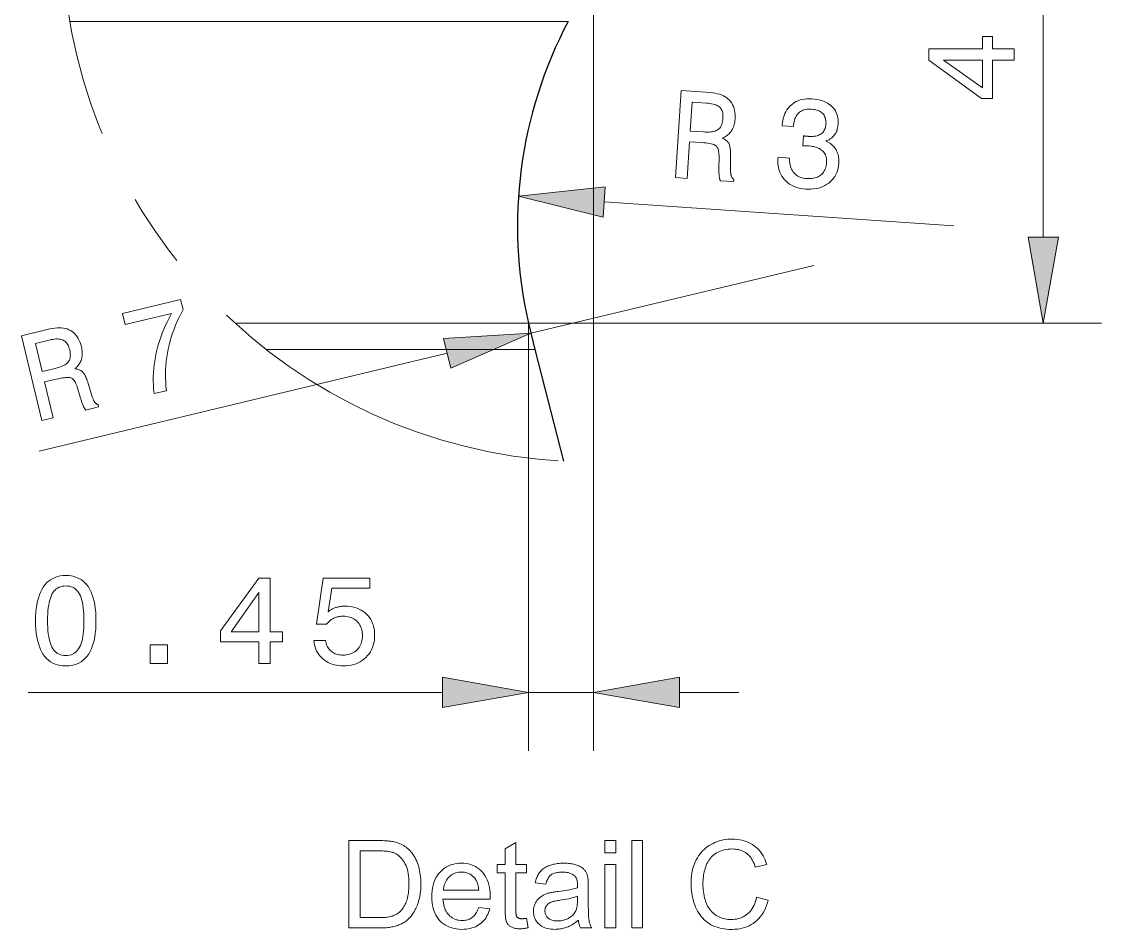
# Model space of a CAD drawing. Extents: x 5 to 409, y 5 to 583.
# Drawn here: x 276.89 to 314, y 240.78 to 271.96 of the extents above; entities that cross this region are included whole.
import ezdxf

# ---------------------------------------------------------------- set-up
doc = ezdxf.new("R2010")
doc.units = 0
doc.linetypes.add('CENTERX2', pattern=[20.32, 12.7, -2.54, 2.54, -2.54])
for name, color, linetype, lineweight in [('CENTERLINE', 4, 'CENTERX2', 25), ('DETAIL', 3, 'Continuous', 25), ('DIMENSIONS', 2, 'Continuous', 25), ('OUTLINE', 7, 'Continuous', 70), ('TEXT', 2, 'Continuous', 25)]:
    doc.layers.add(name, color=color, linetype=linetype, lineweight=lineweight)

msp = doc.modelspace()

# ---------------------------------------------------------------- linework, layer by layer
at = {"layer": 'CENTERLINE', "lineweight": 13}
msp.add_arc((296.53, 275.089), 18.254, 98.7917, 266.797, dxfattribs=at)
at = {"layer": 'DETAIL', "lineweight": 13, "ltscale": 0.428086}
msp.add_line((295.669, 271.965), (278.545, 271.965), dxfattribs=at)
at = {"layer": 'DETAIL', "lineweight": 13, "ltscale": 0.251902}
msp.add_line((294.305, 261.602), (284.229, 261.602), dxfattribs=at)
at = {"layer": 'DETAIL', "lineweight": 13, "ltscale": 0.230667}
msp.add_line((294.524, 260.7), (285.297, 260.7), dxfattribs=at)
at = {"layer": 'DIMENSIONS', "lineweight": 13, "ltscale": 0.452277}
msp.add_line((311.995, 264.557), (311.995, 282.648), dxfattribs=at)
at = {"layer": 'DIMENSIONS', "lineweight": 13}
msp.add_line((296.539, 275.473), (296.539, 246.918), dxfattribs=at)
at = {"layer": 'DIMENSIONS', "lineweight": 13, "ltscale": 0.30114}
msp.add_line((296.909, 265.769), (308.927, 264.949), dxfattribs=at)
at = {"layer": 'DIMENSIONS', "lineweight": 13, "ltscale": 0.25}
msp.add_line((304.11, 263.587), (294.385, 261.258), dxfattribs=at)
at = {"layer": 'DIMENSIONS', "lineweight": 13, "ltscale": 0.492267}
msp.add_line((294.305, 261.602), (313.995, 261.602), dxfattribs=at)
at = {"layer": 'DIMENSIONS', "lineweight": 13, "ltscale": 0.367096}
msp.add_line((294.305, 261.602), (294.305, 246.918), dxfattribs=at)
at = {"layer": 'DIMENSIONS', "lineweight": 13, "ltscale": 0.360492}
msp.add_line((291.512, 260.57), (277.489, 257.21), dxfattribs=at)
at = {"layer": 'DIMENSIONS', "lineweight": 13, "ltscale": 0.356083}
msp.add_line((277.107, 248.918), (291.35, 248.918), dxfattribs=at)
at = {"layer": 'DIMENSIONS', "lineweight": 13, "ltscale": 0.05587}
msp.add_line((294.305, 248.918), (296.539, 248.918), dxfattribs=at)
at = {"layer": 'DIMENSIONS', "lineweight": 13, "ltscale": 0.051139}
msp.add_line((299.494, 248.918), (301.539, 248.918), dxfattribs=at)
at = {"layer": 'DIMENSIONS', "lineweight": 13}
for points in [[(310.995, 270.64), (310.253, 270.64), (310.253, 269.322), (309.874, 269.322), (308.063, 270.636), (308.063, 271.028), (309.907, 271.028), (309.907, 271.456), (310.253, 271.456), (310.253, 271.028), (310.995, 271.028)], [(309.907, 269.685), (309.907, 270.64), (308.565, 270.64)], [(299.354, 266.604), (299.558, 269.593), (300.557, 269.525), (300.643, 269.517), (300.725, 269.505), (300.802, 269.489), (300.875, 269.468), (300.943, 269.444), (301.006, 269.416), (301.065, 269.383), (301.12, 269.347), (301.17, 269.306), (301.216, 269.261), (301.256, 269.213), (301.292, 269.161), (301.323, 269.105), (301.35, 269.045), (301.371, 268.982), (301.387, 268.915), (301.399, 268.845), (301.405, 268.771), (301.407, 268.693), (301.404, 268.611), (301.399, 268.563), (301.393, 268.516), (301.385, 268.471), (301.375, 268.428), (301.363, 268.386), (301.349, 268.346), (301.334, 268.307), (301.316, 268.271), (301.297, 268.235), (301.275, 268.202), (301.252, 268.17), (301.227, 268.14), (301.2, 268.111), (301.172, 268.085), (301.141, 268.06), (301.109, 268.037), (301.075, 268.015), (301.039, 267.995), (301.001, 267.977), (300.962, 267.961), (300.993, 267.948), (301.022, 267.934), (301.05, 267.919), (301.075, 267.903), (301.098, 267.886), (301.12, 267.868), (301.14, 267.849), (301.157, 267.828), (301.173, 267.807), (301.187, 267.784), (301.199, 267.76), (301.21, 267.732), (301.219, 267.7), (301.228, 267.666), (301.235, 267.628), (301.24, 267.587), (301.245, 267.543), (301.248, 267.495), (301.25, 267.444), (301.251, 267.39), (301.249, 266.902), (301.249, 266.871), (301.25, 266.842), (301.251, 266.814), (301.253, 266.788), (301.255, 266.764), (301.258, 266.742), (301.261, 266.721), (301.264, 266.701), (301.269, 266.684), (301.273, 266.668), (301.278, 266.653), (301.284, 266.639), (301.291, 266.625), (301.298, 266.613), (301.307, 266.601), (301.315, 266.589), (301.325, 266.578), (301.335, 266.568), (301.346, 266.559), (301.358, 266.55), (301.352, 266.468), (300.9, 266.499), (300.895, 266.51), (300.89, 266.521), (300.886, 266.533), (300.882, 266.547), (300.878, 266.561), (300.874, 266.577), (300.87, 266.593), (300.867, 266.61), (300.864, 266.628), (300.862, 266.647), (300.859, 266.668), (300.857, 266.689), (300.856, 266.712), (300.854, 266.736), (300.853, 266.762), (300.852, 266.789), (300.851, 266.817), (300.85, 266.847), (300.85, 266.878), (300.85, 266.91), (300.856, 267.299), (300.855, 267.355), (300.853, 267.408), (300.848, 267.457), (300.842, 267.502), (300.834, 267.543), (300.823, 267.579), (300.811, 267.612), (300.796, 267.641), (300.78, 267.666), (300.762, 267.687), (300.739, 267.706), (300.71, 267.723), (300.675, 267.739), (300.633, 267.753), (300.585, 267.766), (300.531, 267.778), (300.47, 267.788), (300.403, 267.797), (300.33, 267.805), (300.25, 267.811), (299.84, 267.839), (299.754, 266.577)], [(300.421, 269.167), (299.933, 269.2), (299.865, 268.205), (300.326, 268.174), (300.394, 268.17), (300.458, 268.169), (300.518, 268.171), (300.574, 268.175), (300.626, 268.182), (300.674, 268.192), (300.717, 268.204), (300.757, 268.219), (300.792, 268.236), (300.824, 268.256), (300.852, 268.279), (300.877, 268.305), (300.9, 268.334), (300.92, 268.367), (300.938, 268.403), (300.954, 268.442), (300.966, 268.484), (300.976, 268.53), (300.984, 268.579), (300.989, 268.631), (300.991, 268.683), (300.99, 268.732), (300.986, 268.778), (300.98, 268.821), (300.97, 268.861), (300.958, 268.899), (300.942, 268.933), (300.924, 268.965), (300.902, 268.994), (300.878, 269.02), (300.85, 269.044), (300.818, 269.066), (300.783, 269.086), (300.743, 269.103), (300.699, 269.119), (300.652, 269.133), (300.6, 269.144), (300.544, 269.154), (300.485, 269.161)], [(302.883, 267.306), (303.281, 267.279), (303.279, 267.217), (303.282, 267.158), (303.287, 267.101), (303.296, 267.047), (303.308, 266.996), (303.324, 266.947), (303.343, 266.901), (303.366, 266.857), (303.392, 266.816), (303.421, 266.778), (303.453, 266.743), (303.489, 266.711), (303.527, 266.682), (303.568, 266.656), (303.613, 266.634), (303.66, 266.615), (303.71, 266.6), (303.763, 266.587), (303.818, 266.578), (303.877, 266.573), (303.935, 266.57), (303.99, 266.571), (304.043, 266.575), (304.094, 266.583), (304.143, 266.594), (304.189, 266.608), (304.233, 266.626), (304.275, 266.647), (304.314, 266.671), (304.352, 266.699), (304.386, 266.729), (304.417, 266.762), (304.445, 266.798), (304.47, 266.836), (304.491, 266.877), (304.51, 266.921), (304.525, 266.967), (304.537, 267.015), (304.545, 267.067), (304.55, 267.12), (304.552, 267.17), (304.55, 267.217), (304.545, 267.262), (304.536, 267.305), (304.524, 267.346), (304.508, 267.385), (304.489, 267.422), (304.466, 267.458), (304.44, 267.491), (304.41, 267.522), (304.377, 267.551), (304.341, 267.577), (304.302, 267.601), (304.261, 267.622), (304.216, 267.641), (304.168, 267.656), (304.118, 267.67), (304.065, 267.68), (304.008, 267.688), (303.949, 267.694), (303.941, 267.694), (303.932, 267.695), (303.924, 267.695), (303.915, 267.696), (303.906, 267.696), (303.897, 267.697), (303.888, 267.697), (303.879, 267.697), (303.87, 267.698), (303.861, 267.698), (303.851, 267.698), (303.841, 267.698), (303.83, 267.698), (303.819, 267.699), (303.807, 267.699), (303.795, 267.699), (303.781, 267.699), (303.768, 267.699), (303.753, 267.7), (303.738, 267.7), (303.762, 268.038), (303.771, 268.037), (303.78, 268.036), (303.789, 268.036), (303.798, 268.035), (303.807, 268.034), (303.815, 268.033), (303.824, 268.032), (303.833, 268.031), (303.841, 268.03), (303.85, 268.029), (303.858, 268.029), (303.866, 268.028), (303.874, 268.027), (303.882, 268.026), (303.89, 268.026), (303.898, 268.025), (303.905, 268.025), (303.913, 268.024), (303.92, 268.023), (303.927, 268.023), (303.984, 268.02), (304.038, 268.02), (304.089, 268.022), (304.137, 268.027), (304.182, 268.034), (304.224, 268.044), (304.264, 268.056), (304.301, 268.071), (304.334, 268.088), (304.365, 268.108), (304.394, 268.131), (304.419, 268.156), (304.442, 268.183), (304.462, 268.213), (304.48, 268.246), (304.495, 268.281), (304.508, 268.319), (304.517, 268.36), (304.525, 268.403), (304.529, 268.449), (304.531, 268.493), (304.53, 268.536), (304.526, 268.577), (304.519, 268.615), (304.509, 268.652), (304.496, 268.687), (304.481, 268.72), (304.463, 268.751), (304.441, 268.78), (304.417, 268.807), (304.391, 268.832), (304.361, 268.855), (304.329, 268.876), (304.295, 268.894), (304.258, 268.91), (304.219, 268.924), (304.177, 268.935), (304.132, 268.944), (304.085, 268.951), (304.035, 268.956), (303.98, 268.958), (303.926, 268.957), (303.875, 268.952), (303.827, 268.944), (303.781, 268.933), (303.738, 268.918), (303.697, 268.899), (303.659, 268.878), (303.623, 268.852), (303.59, 268.824), (303.56, 268.792), (303.532, 268.756), (303.507, 268.718), (303.485, 268.676), (303.465, 268.631), (303.449, 268.583), (303.435, 268.532), (303.423, 268.477), (303.415, 268.419), (303.409, 268.358), (303.027, 268.385), (303.029, 268.414), (303.037, 268.5), (303.05, 268.582), (303.068, 268.66), (303.092, 268.734), (303.119, 268.804), (303.152, 268.871), (303.19, 268.933), (303.232, 268.992), (303.28, 269.046), (303.332, 269.097), (303.388, 269.143), (303.448, 269.183), (303.51, 269.218), (303.576, 269.248), (303.645, 269.272), (303.718, 269.291), (303.793, 269.304), (303.872, 269.312), (303.954, 269.314), (304.039, 269.311), (304.128, 269.302), (304.213, 269.29), (304.294, 269.274), (304.37, 269.254), (304.442, 269.23), (304.509, 269.202), (304.572, 269.17), (304.631, 269.134), (304.685, 269.094), (304.735, 269.05), (304.78, 269.002), (304.82, 268.952), (304.854, 268.898), (304.883, 268.842), (304.907, 268.782), (304.925, 268.72), (304.939, 268.654), (304.947, 268.586), (304.949, 268.514), (304.947, 268.439), (304.943, 268.397), (304.937, 268.356), (304.93, 268.316), (304.92, 268.277), (304.909, 268.24), (304.896, 268.204), (304.881, 268.17), (304.865, 268.137), (304.846, 268.106), (304.826, 268.076), (304.804, 268.047), (304.78, 268.02), (304.754, 267.995), (304.727, 267.971), (304.698, 267.949), (304.667, 267.928), (304.635, 267.909), (304.601, 267.892), (304.565, 267.876), (304.527, 267.862), (304.573, 267.84), (304.617, 267.816), (304.658, 267.791), (304.696, 267.763), (304.732, 267.734), (304.766, 267.703), (304.797, 267.67), (304.825, 267.636), (304.852, 267.599), (304.875, 267.561), (304.896, 267.521), (304.915, 267.48), (304.931, 267.437), (304.944, 267.392), (304.955, 267.346), (304.963, 267.298), (304.968, 267.249), (304.971, 267.198), (304.971, 267.146), (304.969, 267.092), (304.96, 267.008), (304.946, 266.927), (304.926, 266.85), (304.9, 266.777), (304.869, 266.708), (304.832, 266.643), (304.789, 266.582), (304.741, 266.524), (304.687, 266.47), (304.627, 266.42), (304.563, 266.375), (304.495, 266.335), (304.424, 266.3), (304.349, 266.271), (304.271, 266.248), (304.189, 266.23), (304.104, 266.217), (304.015, 266.21), (303.923, 266.209), (303.827, 266.213), (303.737, 266.221), (303.65, 266.235), (303.568, 266.255), (303.49, 266.279), (303.416, 266.309), (303.346, 266.344), (303.28, 266.383), (303.218, 266.429), (303.161, 266.479), (303.107, 266.534), (303.059, 266.594), (303.016, 266.657), (302.979, 266.723), (302.948, 266.792), (302.922, 266.865), (302.903, 266.941), (302.889, 267.02), (302.88, 267.102), (302.878, 267.188), (302.881, 267.277)], [(296.944, 266.289), (293.961, 265.97), (296.873, 265.249)], [(311.474, 264.557), (311.995, 261.602), (312.516, 264.557)], [(281.437, 259.184), (281.425, 259.329), (281.417, 259.473), (281.413, 259.615), (281.413, 259.757), (281.419, 259.898), (281.428, 260.037), (281.442, 260.176), (281.46, 260.314), (281.483, 260.45), (281.51, 260.586), (281.542, 260.721), (281.579, 260.856), (281.62, 260.992), (281.666, 261.127), (281.717, 261.262), (281.772, 261.398), (281.832, 261.533), (281.897, 261.668), (281.967, 261.804), (282.041, 261.939), (280.446, 261.557), (280.354, 261.941), (282.353, 262.419), (282.437, 262.071), (282.365, 261.938), (282.298, 261.805), (282.236, 261.672), (282.178, 261.537), (282.124, 261.402), (282.075, 261.266), (282.031, 261.13), (281.991, 260.993), (281.955, 260.855), (281.924, 260.717), (281.898, 260.578), (281.876, 260.437), (281.858, 260.297), (281.845, 260.155), (281.837, 260.012), (281.833, 259.869), (281.833, 259.724), (281.838, 259.579), (281.848, 259.433), (281.862, 259.286)], [(277.584, 258.261), (276.886, 261.175), (277.86, 261.408), (277.945, 261.426), (278.026, 261.439), (278.105, 261.446), (278.18, 261.449), (278.252, 261.446), (278.321, 261.438), (278.387, 261.424), (278.45, 261.406), (278.51, 261.382), (278.567, 261.353), (278.621, 261.319), (278.671, 261.28), (278.717, 261.236), (278.76, 261.187), (278.799, 261.133), (278.834, 261.074), (278.866, 261.01), (278.895, 260.942), (278.92, 260.868), (278.941, 260.789), (278.951, 260.741), (278.959, 260.695), (278.965, 260.65), (278.968, 260.605), (278.969, 260.562), (278.968, 260.519), (278.965, 260.478), (278.959, 260.437), (278.951, 260.398), (278.941, 260.36), (278.928, 260.322), (278.913, 260.286), (278.896, 260.251), (278.877, 260.217), (278.855, 260.184), (278.831, 260.152), (278.805, 260.122), (278.777, 260.092), (278.746, 260.064), (278.713, 260.036), (278.747, 260.033), (278.779, 260.029), (278.81, 260.023), (278.839, 260.015), (278.866, 260.006), (278.892, 259.995), (278.917, 259.982), (278.939, 259.968), (278.961, 259.952), (278.981, 259.935), (279, 259.915), (279.018, 259.891), (279.037, 259.864), (279.055, 259.834), (279.073, 259.8), (279.091, 259.762), (279.108, 259.721), (279.126, 259.677), (279.143, 259.629), (279.159, 259.578), (279.304, 259.111), (279.313, 259.082), (279.322, 259.054), (279.332, 259.028), (279.341, 259.004), (279.35, 258.982), (279.36, 258.961), (279.369, 258.942), (279.378, 258.924), (279.387, 258.909), (279.397, 258.895), (279.406, 258.883), (279.416, 258.871), (279.426, 258.86), (279.437, 258.85), (279.449, 258.841), (279.46, 258.833), (279.473, 258.825), (279.486, 258.819), (279.499, 258.813), (279.513, 258.808), (279.532, 258.728), (279.091, 258.622), (279.083, 258.631), (279.075, 258.641), (279.067, 258.651), (279.059, 258.663), (279.051, 258.675), (279.043, 258.689), (279.035, 258.703), (279.027, 258.719), (279.018, 258.735), (279.01, 258.753), (279.002, 258.771), (278.993, 258.791), (278.985, 258.813), (278.976, 258.835), (278.967, 258.859), (278.958, 258.885), (278.949, 258.912), (278.94, 258.94), (278.93, 258.969), (278.921, 259), (278.81, 259.372), (278.792, 259.426), (278.774, 259.476), (278.756, 259.521), (278.736, 259.562), (278.716, 259.599), (278.695, 259.631), (278.673, 259.658), (278.651, 259.682), (278.628, 259.701), (278.604, 259.715), (278.577, 259.726), (278.544, 259.734), (278.506, 259.738), (278.462, 259.74), (278.412, 259.738), (278.357, 259.733), (278.296, 259.724), (278.229, 259.713), (278.157, 259.698), (278.079, 259.681), (277.679, 259.585), (277.974, 258.355)], [(291.633, 260.063), (294.385, 261.258), (291.391, 261.076)], [(277.837, 261.025), (277.361, 260.911), (277.594, 259.942), (278.043, 260.049), (278.109, 260.066), (278.17, 260.085), (278.227, 260.104), (278.279, 260.125), (278.327, 260.147), (278.369, 260.17), (278.407, 260.195), (278.441, 260.221), (278.469, 260.248), (278.493, 260.276), (278.513, 260.307), (278.53, 260.339), (278.543, 260.374), (278.553, 260.411), (278.559, 260.451), (278.562, 260.493), (278.561, 260.537), (278.557, 260.584), (278.55, 260.633), (278.539, 260.684), (278.525, 260.734), (278.51, 260.78), (278.493, 260.823), (278.474, 260.862), (278.452, 260.898), (278.429, 260.93), (278.404, 260.958), (278.377, 260.983), (278.348, 261.004), (278.317, 261.022), (278.283, 261.036), (278.247, 261.048), (278.207, 261.056), (278.163, 261.061), (278.117, 261.063), (278.067, 261.062), (278.015, 261.057), (277.959, 261.05), (277.899, 261.039)], [(277.366, 251.381), (277.369, 251.53), (277.377, 251.671), (277.39, 251.805), (277.409, 251.932), (277.433, 252.052), (277.462, 252.164), (277.496, 252.269), (277.536, 252.366), (277.581, 252.457), (277.632, 252.54), (277.687, 252.615), (277.748, 252.683), (277.813, 252.742), (277.883, 252.794), (277.958, 252.838), (278.038, 252.874), (278.123, 252.901), (278.212, 252.921), (278.306, 252.933), (278.406, 252.937), (278.506, 252.933), (278.601, 252.922), (278.69, 252.902), (278.775, 252.874), (278.855, 252.839), (278.93, 252.795), (279, 252.744), (279.065, 252.685), (279.125, 252.618), (279.18, 252.543), (279.23, 252.46), (279.275, 252.37), (279.314, 252.273), (279.348, 252.168), (279.377, 252.055), (279.401, 251.936), (279.419, 251.808), (279.432, 251.673), (279.44, 251.531), (279.443, 251.381), (279.44, 251.232), (279.432, 251.09), (279.419, 250.956), (279.401, 250.829), (279.377, 250.709), (279.348, 250.597), (279.314, 250.493), (279.275, 250.396), (279.23, 250.306), (279.18, 250.224), (279.125, 250.149), (279.065, 250.083), (279, 250.024), (278.93, 249.973), (278.855, 249.93), (278.775, 249.895), (278.69, 249.867), (278.601, 249.848), (278.506, 249.836), (278.406, 249.832), (278.306, 249.836), (278.212, 249.848), (278.123, 249.867), (278.038, 249.895), (277.958, 249.93), (277.883, 249.974), (277.813, 250.025), (277.748, 250.084), (277.687, 250.151), (277.632, 250.226), (277.581, 250.309), (277.536, 250.398), (277.496, 250.496), (277.462, 250.6), (277.433, 250.712), (277.409, 250.831), (277.39, 250.958), (277.377, 251.092), (277.369, 251.233)], [(285.04, 249.918), (285.04, 250.66), (283.723, 250.66), (283.723, 251.04), (285.036, 252.851), (285.428, 252.851), (285.428, 251.006), (285.856, 251.006), (285.856, 250.66), (285.428, 250.66), (285.428, 249.918)], [(286.931, 250.7), (287.332, 250.7), (287.34, 250.655), (287.351, 250.611), (287.364, 250.569), (287.38, 250.53), (287.398, 250.492), (287.419, 250.456), (287.442, 250.423), (287.468, 250.391), (287.496, 250.362), (287.527, 250.335), (287.559, 250.31), (287.594, 250.287), (287.63, 250.267), (287.668, 250.25), (287.708, 250.236), (287.749, 250.224), (287.792, 250.215), (287.837, 250.208), (287.884, 250.204), (287.933, 250.203), (287.992, 250.205), (288.049, 250.21), (288.103, 250.219), (288.155, 250.232), (288.205, 250.249), (288.252, 250.269), (288.297, 250.293), (288.339, 250.32), (288.38, 250.351), (288.418, 250.386), (288.452, 250.424), (288.484, 250.464), (288.511, 250.507), (288.535, 250.552), (288.555, 250.599), (288.572, 250.648), (288.584, 250.7), (288.594, 250.754), (288.599, 250.81), (288.601, 250.869), (288.599, 250.929), (288.594, 250.986), (288.585, 251.041), (288.572, 251.094), (288.556, 251.144), (288.536, 251.191), (288.512, 251.236), (288.485, 251.279), (288.454, 251.318), (288.42, 251.356), (288.382, 251.391), (288.342, 251.421), (288.3, 251.448), (288.255, 251.472), (288.207, 251.492), (288.157, 251.508), (288.105, 251.521), (288.05, 251.53), (287.993, 251.536), (287.933, 251.537), (287.898, 251.537), (287.864, 251.535), (287.83, 251.531), (287.798, 251.526), (287.765, 251.52), (287.734, 251.512), (287.703, 251.503), (287.672, 251.493), (287.642, 251.481), (287.613, 251.468), (287.585, 251.453), (287.557, 251.437), (287.53, 251.42), (287.504, 251.401), (287.478, 251.381), (287.453, 251.36), (287.429, 251.337), (287.406, 251.313), (287.383, 251.288), (287.361, 251.261), (287.018, 251.261), (287.254, 252.851), (288.856, 252.851), (288.856, 252.497), (287.543, 252.497), (287.422, 251.689), (287.444, 251.708), (287.467, 251.725), (287.49, 251.742), (287.515, 251.758), (287.54, 251.773), (287.566, 251.787), (287.592, 251.8), (287.619, 251.812), (287.648, 251.823), (287.676, 251.833), (287.706, 251.843), (287.736, 251.851), (287.767, 251.859), (287.798, 251.865), (287.83, 251.871), (287.862, 251.875), (287.895, 251.879), (287.928, 251.881), (287.962, 251.883), (287.996, 251.883), (288.086, 251.88), (288.173, 251.872), (288.257, 251.858), (288.336, 251.839), (288.413, 251.815), (288.485, 251.784), (288.554, 251.749), (288.619, 251.708), (288.681, 251.661), (288.739, 251.609), (288.792, 251.552), (288.84, 251.493), (288.883, 251.429), (288.919, 251.362), (288.95, 251.292), (288.975, 251.219), (288.995, 251.142), (289.009, 251.061), (289.018, 250.977), (289.02, 250.89), (289.018, 250.797), (289.009, 250.708), (288.994, 250.623), (288.973, 250.541), (288.946, 250.463), (288.913, 250.388), (288.874, 250.317), (288.83, 250.249), (288.779, 250.185), (288.722, 250.125), (288.661, 250.069), (288.596, 250.019), (288.527, 249.975), (288.455, 249.937), (288.379, 249.905), (288.299, 249.879), (288.216, 249.858), (288.13, 249.844), (288.039, 249.835), (287.945, 249.832), (287.862, 249.834), (287.782, 249.841), (287.704, 249.853), (287.629, 249.87), (287.558, 249.892), (287.489, 249.918), (287.423, 249.949), (287.36, 249.985), (287.299, 250.026), (287.242, 250.071), (287.189, 250.12), (287.14, 250.173), (287.097, 250.228), (287.058, 250.287), (287.025, 250.348), (286.996, 250.412), (286.972, 250.48), (286.954, 250.55), (286.94, 250.624)], [(277.779, 251.381), (277.781, 251.261), (277.786, 251.147), (277.793, 251.039), (277.804, 250.939), (277.817, 250.844), (277.834, 250.757), (277.854, 250.676), (277.877, 250.602), (277.902, 250.535), (277.931, 250.474), (277.963, 250.419), (277.999, 250.37), (278.038, 250.327), (278.08, 250.29), (278.126, 250.258), (278.175, 250.232), (278.227, 250.212), (278.283, 250.198), (278.343, 250.189), (278.406, 250.186), (278.469, 250.189), (278.528, 250.197), (278.585, 250.212), (278.637, 250.231), (278.686, 250.257), (278.732, 250.288), (278.774, 250.325), (278.812, 250.368), (278.847, 250.417), (278.879, 250.471), (278.907, 250.531), (278.932, 250.598), (278.955, 250.672), (278.974, 250.753), (278.99, 250.841), (279.004, 250.935), (279.014, 251.036), (279.022, 251.145), (279.026, 251.26), (279.028, 251.381), (279.026, 251.504), (279.022, 251.619), (279.014, 251.727), (279.004, 251.829), (278.99, 251.924), (278.974, 252.011), (278.955, 252.093), (278.932, 252.167), (278.907, 252.234), (278.879, 252.294), (278.847, 252.348), (278.812, 252.397), (278.774, 252.439), (278.732, 252.476), (278.686, 252.508), (278.637, 252.533), (278.585, 252.553), (278.528, 252.567), (278.469, 252.576), (278.406, 252.579), (278.343, 252.576), (278.283, 252.567), (278.227, 252.553), (278.175, 252.533), (278.126, 252.507), (278.08, 252.475), (278.038, 252.438), (277.999, 252.395), (277.963, 252.346), (277.931, 252.291), (277.902, 252.23), (277.877, 252.163), (277.854, 252.088), (277.834, 252.007), (277.817, 251.92), (277.804, 251.825), (277.793, 251.724), (277.786, 251.617), (277.781, 251.502)], [(284.085, 251.006), (285.04, 251.006), (285.04, 252.349)], [(281.307, 249.918), (281.307, 250.561), (281.903, 250.561), (281.903, 249.918)], [(291.35, 248.397), (294.305, 248.918), (291.35, 249.439)], [(299.494, 249.439), (296.539, 248.918), (299.494, 248.397)]]:
    msp.add_lwpolyline(points, close=True, dxfattribs=at)
for points in [[(296.944, 266.289), (293.961, 265.97), (296.944, 266.289), (296.873, 265.249)], [(311.474, 264.557), (311.995, 261.602), (311.474, 264.557), (312.516, 264.557)], [(291.633, 260.063), (294.385, 261.258), (291.633, 260.063), (291.391, 261.076)], [(291.35, 248.397), (294.305, 248.918), (291.35, 248.397), (291.35, 249.439)], [(299.494, 249.439), (296.539, 248.918), (299.494, 249.439), (299.494, 248.397)]]:
    msp.add_solid(points, dxfattribs=at)
at = {"layer": 'OUTLINE', "lineweight": 30, "ltscale": 0.023208}
msp.add_line((294.305, 261.602), (294.524, 260.7), dxfattribs=at)
at = {"layer": 'OUTLINE', "lineweight": 30, "ltscale": 0.099033}
msp.add_line((294.524, 260.7), (295.51, 256.863), dxfattribs=at)
at = {"layer": 'OUTLINE', "lineweight": 30}
msp.add_arc((308.927, 264.949), 15, 152.1128, 192.892, dxfattribs=at)
at = {"layer": 'TEXT', "lineweight": 13}
for points in [[(288.128, 240.831), (288.128, 243.831), (289.161, 243.831), (289.229, 243.831), (289.294, 243.829), (289.356, 243.827), (289.414, 243.824), (289.47, 243.82), (289.521, 243.816), (289.57, 243.81), (289.615, 243.804), (289.657, 243.796), (289.695, 243.788), (289.746, 243.775), (289.795, 243.761), (289.843, 243.744), (289.889, 243.725), (289.934, 243.705), (289.977, 243.682), (290.019, 243.658), (290.059, 243.632), (290.098, 243.603), (290.135, 243.573), (290.181, 243.532), (290.225, 243.489), (290.267, 243.443), (290.306, 243.395), (290.343, 243.345), (290.377, 243.293), (290.409, 243.238), (290.438, 243.181), (290.465, 243.122), (290.49, 243.061), (290.513, 242.997), (290.533, 242.932), (290.55, 242.865), (290.565, 242.797), (290.578, 242.726), (290.589, 242.654), (290.597, 242.58), (290.603, 242.504), (290.607, 242.427), (290.608, 242.348), (290.607, 242.28), (290.605, 242.214), (290.601, 242.15), (290.595, 242.087), (290.588, 242.025), (290.579, 241.965), (290.569, 241.907), (290.557, 241.851), (290.543, 241.795), (290.528, 241.742), (290.512, 241.69), (290.494, 241.64), (290.476, 241.592), (290.457, 241.545), (290.437, 241.501), (290.416, 241.458), (290.394, 241.417), (290.372, 241.378), (290.348, 241.34), (290.323, 241.305), (290.298, 241.271), (290.273, 241.239), (290.246, 241.208), (290.22, 241.178), (290.193, 241.15), (290.165, 241.124), (290.137, 241.099), (290.109, 241.075), (290.08, 241.053), (290.05, 241.033), (290.02, 241.013), (289.988, 240.995), (289.956, 240.978), (289.922, 240.961), (289.886, 240.946), (289.85, 240.931), (289.812, 240.917), (289.774, 240.905), (289.733, 240.893), (289.692, 240.882), (289.649, 240.873), (289.606, 240.864), (289.561, 240.856), (289.514, 240.85), (289.467, 240.844), (289.418, 240.839), (289.368, 240.836), (289.317, 240.833), (289.264, 240.832), (289.21, 240.831)], [(296.935, 243.408), (296.935, 243.831), (297.304, 243.831), (297.304, 243.408)], [(297.856, 240.831), (297.856, 243.831), (298.224, 243.831), (298.224, 240.831)], [(302.147, 241.883), (302.544, 241.783), (302.517, 241.687), (302.486, 241.596), (302.452, 241.51), (302.413, 241.429), (302.37, 241.352), (302.323, 241.279), (302.272, 241.212), (302.217, 241.149), (302.158, 241.091), (302.095, 241.037), (302.029, 240.988), (301.96, 240.944), (301.888, 240.906), (301.813, 240.872), (301.735, 240.844), (301.654, 240.821), (301.57, 240.803), (301.484, 240.79), (301.395, 240.783), (301.302, 240.78), (301.207, 240.782), (301.115, 240.788), (301.028, 240.798), (300.943, 240.812), (300.863, 240.829), (300.785, 240.851), (300.712, 240.877), (300.642, 240.906), (300.576, 240.94), (300.513, 240.977), (300.454, 241.019), (300.398, 241.064), (300.344, 241.112), (300.293, 241.164), (300.246, 241.219), (300.201, 241.278), (300.159, 241.341), (300.12, 241.407), (300.084, 241.476), (300.051, 241.549), (300.021, 241.625), (299.994, 241.701), (299.97, 241.779), (299.949, 241.858), (299.932, 241.938), (299.918, 242.019), (299.907, 242.101), (299.899, 242.184), (299.894, 242.268), (299.892, 242.354), (299.894, 242.446), (299.899, 242.536), (299.908, 242.624), (299.921, 242.709), (299.937, 242.792), (299.957, 242.873), (299.98, 242.951), (300.007, 243.027), (300.037, 243.1), (300.071, 243.171), (300.109, 243.239), (300.149, 243.304), (300.192, 243.365), (300.239, 243.423), (300.288, 243.478), (300.341, 243.529), (300.396, 243.577), (300.455, 243.622), (300.516, 243.663), (300.581, 243.701), (300.648, 243.736), (300.716, 243.766), (300.785, 243.794), (300.856, 243.817), (300.928, 243.837), (301.001, 243.853), (301.076, 243.866), (301.152, 243.875), (301.23, 243.881), (301.308, 243.882), (301.397, 243.88), (301.483, 243.873), (301.566, 243.862), (301.646, 243.846), (301.723, 243.825), (301.797, 243.8), (301.868, 243.77), (301.937, 243.736), (302.003, 243.697), (302.066, 243.653), (302.125, 243.605), (302.181, 243.554), (302.233, 243.499), (302.281, 243.44), (302.326, 243.377), (302.367, 243.311), (302.404, 243.241), (302.437, 243.167), (302.467, 243.09), (302.493, 243.009), (302.102, 242.916), (302.081, 242.98), (302.057, 243.04), (302.031, 243.097), (302.004, 243.15), (301.974, 243.199), (301.943, 243.245), (301.91, 243.288), (301.875, 243.326), (301.838, 243.362), (301.8, 243.393), (301.759, 243.422), (301.716, 243.447), (301.671, 243.469), (301.624, 243.489), (301.575, 243.505), (301.524, 243.519), (301.471, 243.529), (301.416, 243.537), (301.359, 243.541), (301.3, 243.543), (301.232, 243.541), (301.166, 243.536), (301.103, 243.528), (301.042, 243.516), (300.983, 243.501), (300.926, 243.483), (300.872, 243.461), (300.82, 243.437), (300.77, 243.408), (300.722, 243.377), (300.677, 243.343), (300.635, 243.306), (300.595, 243.267), (300.558, 243.226), (300.524, 243.183), (300.493, 243.137), (300.465, 243.089), (300.439, 243.039), (300.416, 242.987), (300.396, 242.932), (300.378, 242.876), (300.362, 242.819), (300.348, 242.763), (300.335, 242.706), (300.325, 242.648), (300.317, 242.59), (300.31, 242.532), (300.305, 242.474), (300.302, 242.415), (300.302, 242.356), (300.303, 242.28), (300.306, 242.207), (300.312, 242.135), (300.319, 242.065), (300.329, 241.997), (300.342, 241.932), (300.356, 241.868), (300.373, 241.806), (300.392, 241.746), (300.413, 241.688), (300.437, 241.632), (300.463, 241.579), (300.491, 241.529), (300.522, 241.482), (300.556, 241.438), (300.591, 241.397), (300.63, 241.359), (300.671, 241.323), (300.714, 241.291), (300.76, 241.261), (300.807, 241.234), (300.856, 241.21), (300.905, 241.189), (300.954, 241.171), (301.005, 241.155), (301.056, 241.142), (301.108, 241.132), (301.161, 241.125), (301.215, 241.121), (301.269, 241.12), (301.335, 241.122), (301.399, 241.127), (301.46, 241.137), (301.52, 241.15), (301.577, 241.168), (301.633, 241.189), (301.686, 241.214), (301.738, 241.243), (301.787, 241.276), (301.834, 241.312), (301.879, 241.352), (301.921, 241.396), (301.96, 241.444), (301.995, 241.496), (302.028, 241.551), (302.058, 241.61), (302.085, 241.673), (302.109, 241.739), (302.13, 241.809)], [(288.525, 241.185), (289.165, 241.185), (289.223, 241.186), (289.279, 241.187), (289.332, 241.19), (289.382, 241.194), (289.43, 241.199), (289.475, 241.205), (289.518, 241.212), (289.558, 241.221), (289.596, 241.23), (289.631, 241.24), (289.664, 241.252), (289.695, 241.264), (289.726, 241.278), (289.755, 241.292), (289.782, 241.307), (289.809, 241.323), (289.833, 241.34), (289.857, 241.358), (289.879, 241.376), (289.9, 241.396), (289.927, 241.425), (289.954, 241.456), (289.979, 241.489), (290.003, 241.524), (290.025, 241.561), (290.047, 241.6), (290.067, 241.641), (290.086, 241.684), (290.103, 241.729), (290.12, 241.776), (290.135, 241.824), (290.148, 241.875), (290.16, 241.928), (290.17, 241.983), (290.179, 242.039), (290.186, 242.098), (290.191, 242.159), (290.195, 242.222), (290.198, 242.287), (290.199, 242.354), (290.197, 242.446), (290.192, 242.533), (290.185, 242.616), (290.174, 242.695), (290.16, 242.77), (290.143, 242.84), (290.123, 242.906), (290.1, 242.967), (290.073, 243.024), (290.044, 243.077), (290.012, 243.126), (289.98, 243.172), (289.945, 243.214), (289.91, 243.253), (289.873, 243.288), (289.835, 243.32), (289.795, 243.349), (289.754, 243.375), (289.712, 243.397), (289.669, 243.416), (289.635, 243.427), (289.597, 243.438), (289.555, 243.447), (289.51, 243.455), (289.46, 243.462), (289.407, 243.467), (289.35, 243.472), (289.289, 243.475), (289.224, 243.477), (289.155, 243.477), (288.525, 243.477)], [(294.242, 241.161), (294.295, 240.835), (294.265, 240.829), (294.235, 240.823), (294.205, 240.819), (294.176, 240.814), (294.148, 240.811), (294.121, 240.808), (294.094, 240.805), (294.068, 240.804), (294.042, 240.803), (294.017, 240.803), (293.978, 240.803), (293.94, 240.805), (293.905, 240.808), (293.871, 240.813), (293.839, 240.818), (293.809, 240.825), (293.78, 240.834), (293.754, 240.843), (293.729, 240.854), (293.706, 240.866), (293.685, 240.879), (293.664, 240.893), (293.646, 240.908), (293.628, 240.923), (293.612, 240.939), (293.597, 240.956), (293.583, 240.974), (293.571, 240.993), (293.56, 241.012), (293.551, 241.033), (293.542, 241.056), (293.534, 241.083), (293.528, 241.115), (293.522, 241.152), (293.517, 241.193), (293.513, 241.239), (293.51, 241.289), (293.507, 241.344), (293.506, 241.404), (293.506, 241.468), (293.506, 242.718), (293.235, 242.718), (293.235, 243.004), (293.506, 243.004), (293.506, 243.543), (293.872, 243.764), (293.872, 243.004), (294.242, 243.004), (294.242, 242.718), (293.872, 242.718), (293.872, 241.447), (293.872, 241.417), (293.873, 241.389), (293.874, 241.363), (293.875, 241.339), (293.877, 241.318), (293.879, 241.299), (293.881, 241.282), (293.884, 241.267), (293.888, 241.255), (293.891, 241.245), (293.895, 241.236), (293.9, 241.227), (293.905, 241.219), (293.911, 241.211), (293.917, 241.204), (293.923, 241.197), (293.93, 241.191), (293.938, 241.184), (293.946, 241.178), (293.955, 241.173), (293.964, 241.168), (293.974, 241.163), (293.984, 241.159), (293.996, 241.156), (294.008, 241.153), (294.021, 241.151), (294.035, 241.149), (294.049, 241.147), (294.065, 241.147), (294.081, 241.146), (294.093, 241.146), (294.107, 241.147), (294.121, 241.148), (294.136, 241.149), (294.152, 241.15), (294.168, 241.151), (294.186, 241.153), (294.204, 241.155), (294.223, 241.158)], [(292.595, 241.531), (292.975, 241.484), (292.956, 241.419), (292.933, 241.357), (292.908, 241.297), (292.879, 241.241), (292.847, 241.188), (292.812, 241.137), (292.774, 241.09), (292.733, 241.046), (292.689, 241.005), (292.642, 240.966), (292.592, 240.931), (292.539, 240.9), (292.484, 240.872), (292.425, 240.848), (292.365, 240.828), (292.301, 240.812), (292.235, 240.799), (292.166, 240.789), (292.094, 240.784), (292.02, 240.782), (291.926, 240.785), (291.837, 240.794), (291.752, 240.808), (291.67, 240.829), (291.592, 240.855), (291.519, 240.888), (291.449, 240.926), (291.383, 240.97), (291.322, 241.02), (291.264, 241.076), (291.211, 241.137), (291.163, 241.203), (291.121, 241.273), (291.085, 241.348), (291.054, 241.428), (291.029, 241.513), (291.01, 241.603), (290.996, 241.697), (290.987, 241.796), (290.984, 241.899), (290.987, 242.007), (290.996, 242.109), (291.01, 242.206), (291.03, 242.299), (291.055, 242.386), (291.086, 242.469), (291.123, 242.547), (291.165, 242.62), (291.213, 242.688), (291.267, 242.751), (291.325, 242.808), (291.386, 242.86), (291.451, 242.905), (291.52, 242.945), (291.591, 242.978), (291.666, 243.005), (291.744, 243.026), (291.826, 243.041), (291.911, 243.051), (291.999, 243.054), (292.085, 243.051), (292.167, 243.042), (292.247, 243.027), (292.323, 243.006), (292.395, 242.979), (292.465, 242.947), (292.531, 242.908), (292.595, 242.864), (292.655, 242.813), (292.712, 242.757), (292.764, 242.695), (292.811, 242.628), (292.852, 242.557), (292.888, 242.481), (292.919, 242.4), (292.944, 242.314), (292.963, 242.223), (292.977, 242.128), (292.985, 242.027), (292.988, 241.922), (292.988, 241.915), (292.988, 241.907), (292.988, 241.899), (292.987, 241.89), (292.987, 241.881), (292.987, 241.871), (292.987, 241.86), (292.986, 241.849), (292.986, 241.836), (292.986, 241.824), (291.365, 241.824), (291.371, 241.754), (291.38, 241.687), (291.392, 241.624), (291.407, 241.564), (291.426, 241.508), (291.448, 241.454), (291.473, 241.405), (291.501, 241.358), (291.533, 241.315), (291.568, 241.275), (291.605, 241.239), (291.644, 241.207), (291.685, 241.178), (291.728, 241.153), (291.772, 241.133), (291.819, 241.115), (291.867, 241.102), (291.917, 241.093), (291.968, 241.087), (292.022, 241.085), (292.062, 241.086), (292.101, 241.089), (292.138, 241.095), (292.174, 241.102), (292.21, 241.112), (292.244, 241.123), (292.276, 241.137), (292.308, 241.153), (292.338, 241.171), (292.368, 241.191), (292.396, 241.214), (292.423, 241.239), (292.448, 241.267), (292.473, 241.297), (292.496, 241.329), (292.518, 241.365), (292.539, 241.402), (292.559, 241.443), (292.577, 241.486)], [(291.385, 242.127), (292.599, 242.127), (292.593, 242.18), (292.586, 242.231), (292.576, 242.279), (292.565, 242.324), (292.552, 242.366), (292.537, 242.406), (292.52, 242.443), (292.502, 242.478), (292.482, 242.509), (292.46, 242.538), (292.424, 242.578), (292.385, 242.614), (292.345, 242.646), (292.302, 242.674), (292.258, 242.697), (292.211, 242.717), (292.162, 242.732), (292.111, 242.742), (292.058, 242.749), (292.003, 242.751), (291.954, 242.749), (291.905, 242.744), (291.858, 242.735), (291.813, 242.724), (291.77, 242.708), (291.728, 242.69), (291.688, 242.667), (291.649, 242.642), (291.612, 242.613), (291.577, 242.581), (291.544, 242.546), (291.514, 242.508), (291.487, 242.469), (291.463, 242.427), (291.442, 242.382), (291.425, 242.336), (291.41, 242.287), (291.399, 242.236), (291.391, 242.182)], [(296.021, 241.099), (295.98, 241.065), (295.939, 241.034), (295.899, 241.004), (295.859, 240.976), (295.82, 240.951), (295.78, 240.927), (295.742, 240.906), (295.703, 240.886), (295.665, 240.869), (295.627, 240.854), (295.588, 240.84), (295.55, 240.828), (295.511, 240.817), (295.471, 240.808), (295.43, 240.8), (295.389, 240.794), (295.348, 240.789), (295.306, 240.785), (295.263, 240.783), (295.22, 240.782), (295.15, 240.784), (295.084, 240.789), (295.02, 240.798), (294.96, 240.81), (294.904, 240.826), (294.85, 240.845), (294.8, 240.868), (294.753, 240.894), (294.71, 240.924), (294.67, 240.957), (294.633, 240.993), (294.601, 241.031), (294.572, 241.071), (294.547, 241.113), (294.526, 241.156), (294.508, 241.202), (294.495, 241.25), (294.485, 241.299), (294.479, 241.351), (294.478, 241.404), (294.478, 241.436), (294.48, 241.467), (294.484, 241.497), (294.489, 241.527), (294.496, 241.557), (294.504, 241.586), (294.513, 241.614), (294.524, 241.642), (294.536, 241.669), (294.55, 241.696), (294.565, 241.722), (294.581, 241.746), (294.598, 241.77), (294.615, 241.793), (294.634, 241.815), (294.654, 241.835), (294.674, 241.855), (294.695, 241.874), (294.717, 241.891), (294.74, 241.908), (294.764, 241.923), (294.789, 241.938), (294.814, 241.952), (294.839, 241.965), (294.866, 241.978), (294.892, 241.989), (294.92, 242), (294.948, 242.01), (294.976, 242.02), (295.006, 242.028), (295.028, 242.034), (295.053, 242.04), (295.081, 242.045), (295.11, 242.051), (295.142, 242.056), (295.175, 242.062), (295.212, 242.067), (295.25, 242.073), (295.29, 242.078), (295.333, 242.084), (295.42, 242.094), (295.502, 242.106), (295.579, 242.117), (295.652, 242.129), (295.72, 242.142), (295.784, 242.155), (295.842, 242.168), (295.896, 242.182), (295.945, 242.196), (295.99, 242.21), (295.99, 242.225), (295.991, 242.239), (295.991, 242.251), (295.991, 242.262), (295.991, 242.272), (295.992, 242.281), (295.992, 242.289), (295.992, 242.296), (295.992, 242.302), (295.992, 242.307), (295.991, 242.35), (295.988, 242.391), (295.982, 242.43), (295.975, 242.465), (295.966, 242.498), (295.954, 242.529), (295.941, 242.557), (295.925, 242.582), (295.907, 242.604), (295.887, 242.624), (295.858, 242.648), (295.826, 242.669), (295.79, 242.687), (295.753, 242.704), (295.712, 242.717), (295.669, 242.729), (295.623, 242.737), (295.574, 242.744), (295.522, 242.747), (295.468, 242.749), (295.417, 242.748), (295.369, 242.745), (295.324, 242.74), (295.282, 242.734), (295.242, 242.726), (295.205, 242.716), (295.171, 242.704), (295.139, 242.69), (295.11, 242.675), (295.084, 242.658), (295.06, 242.638), (295.037, 242.616), (295.016, 242.59), (294.996, 242.562), (294.977, 242.531), (294.959, 242.498), (294.943, 242.461), (294.927, 242.422), (294.914, 242.38), (294.901, 242.335), (294.541, 242.384), (294.551, 242.43), (294.563, 242.473), (294.576, 242.515), (294.59, 242.555), (294.606, 242.593), (294.623, 242.63), (294.641, 242.665), (294.66, 242.697), (294.681, 242.729), (294.703, 242.758), (294.726, 242.786), (294.752, 242.812), (294.779, 242.837), (294.809, 242.861), (294.84, 242.884), (294.874, 242.905), (294.909, 242.925), (294.947, 242.943), (294.986, 242.961), (295.028, 242.977), (295.071, 242.991), (295.116, 243.004), (295.162, 243.016), (295.209, 243.026), (295.258, 243.034), (295.308, 243.041), (295.359, 243.047), (295.412, 243.05), (295.466, 243.053), (295.521, 243.054), (295.576, 243.053), (295.628, 243.051), (295.679, 243.048), (295.727, 243.043), (295.773, 243.037), (295.818, 243.03), (295.86, 243.021), (295.9, 243.012), (295.938, 243.001), (295.973, 242.988), (296.007, 242.975), (296.039, 242.961), (296.07, 242.946), (296.098, 242.93), (296.124, 242.914), (296.149, 242.897), (296.172, 242.88), (296.193, 242.862), (296.212, 242.843), (296.229, 242.823), (296.245, 242.803), (296.26, 242.782), (296.274, 242.759), (296.287, 242.736), (296.299, 242.711), (296.31, 242.685), (296.32, 242.659), (296.329, 242.631), (296.337, 242.602), (296.344, 242.573), (296.347, 242.552), (296.35, 242.529), (296.353, 242.503), (296.356, 242.473), (296.358, 242.441), (296.359, 242.405), (296.361, 242.367), (296.362, 242.325), (296.362, 242.281), (296.362, 242.233), (296.362, 241.742), (296.363, 241.643), (296.363, 241.551), (296.364, 241.468), (296.366, 241.391), (296.368, 241.323), (296.371, 241.261), (296.374, 241.208), (296.377, 241.162), (296.381, 241.123), (296.386, 241.092), (296.391, 241.065), (296.397, 241.038), (296.404, 241.011), (296.412, 240.985), (296.421, 240.959), (296.431, 240.933), (296.441, 240.907), (296.453, 240.882), (296.465, 240.856), (296.479, 240.831), (296.094, 240.831), (296.083, 240.854), (296.073, 240.879), (296.063, 240.903), (296.055, 240.929), (296.047, 240.955), (296.04, 240.983), (296.034, 241.011), (296.029, 241.039), (296.024, 241.069)], [(296.935, 240.831), (296.935, 243.004), (297.304, 243.004), (297.304, 240.831)], [(295.99, 241.922), (295.948, 241.906), (295.902, 241.89), (295.851, 241.875), (295.797, 241.86), (295.739, 241.846), (295.677, 241.833), (295.611, 241.819), (295.541, 241.807), (295.466, 241.794), (295.388, 241.783), (295.344, 241.776), (295.303, 241.769), (295.264, 241.762), (295.228, 241.755), (295.194, 241.748), (295.163, 241.741), (295.135, 241.733), (295.11, 241.725), (295.087, 241.717), (295.067, 241.709), (295.049, 241.701), (295.031, 241.691), (295.014, 241.681), (294.998, 241.67), (294.984, 241.659), (294.969, 241.646), (294.956, 241.633), (294.944, 241.619), (294.932, 241.605), (294.922, 241.589), (294.912, 241.573), (294.903, 241.557), (294.896, 241.541), (294.889, 241.524), (294.883, 241.506), (294.879, 241.489), (294.875, 241.471), (294.872, 241.452), (294.871, 241.433), (294.87, 241.414), (294.872, 241.385), (294.875, 241.357), (294.88, 241.33), (294.888, 241.304), (294.898, 241.279), (294.911, 241.255), (294.925, 241.232), (294.942, 241.21), (294.961, 241.189), (294.982, 241.169), (295.005, 241.15), (295.031, 241.133), (295.058, 241.119), (295.088, 241.106), (295.119, 241.095), (295.153, 241.086), (295.189, 241.079), (295.227, 241.075), (295.266, 241.072), (295.308, 241.071), (295.35, 241.072), (295.392, 241.074), (295.432, 241.079), (295.471, 241.085), (295.509, 241.094), (295.547, 241.104), (295.583, 241.116), (295.619, 241.13), (295.653, 241.146), (295.687, 241.164), (295.719, 241.183), (295.75, 241.204), (295.778, 241.226), (295.805, 241.249), (295.831, 241.274), (295.854, 241.3), (295.876, 241.328), (295.896, 241.357), (295.914, 241.387), (295.93, 241.418), (295.942, 241.445), (295.952, 241.473), (295.961, 241.504), (295.968, 241.537), (295.975, 241.573), (295.98, 241.611), (295.984, 241.651), (295.987, 241.694), (295.989, 241.739), (295.99, 241.787)]]:
    msp.add_lwpolyline(points, close=True, dxfattribs=at)

doc.saveas('drawing.dxf')
